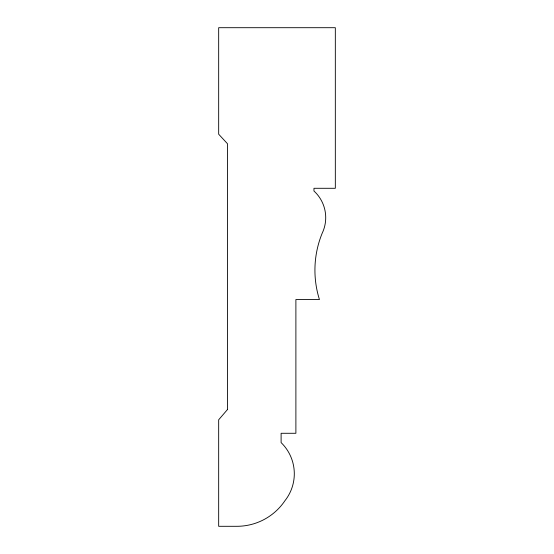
<?xml version="1.0" encoding="UTF-8"?>
<svg xmlns="http://www.w3.org/2000/svg" width="554" height="554" viewBox="0 0 554 554"><rect width="100%" height="100%" fill="white"/><g stroke="black" fill="none" stroke-linecap="round" stroke-linejoin="round"><path stroke-width="0.83" d="M227.479 409.531L218.671 419.794L218.671 526.3L236.717 526.3A57.893 57.893 0 0 0 284.943 500.698A43.406 43.406 0 0 0 281.107 442.598L281.107 433.283L295.891 433.283L295.891 299.548L319.443 299.548A97.712 97.712 0 0 1 322.186 233.234A36.093 36.093 0 0 0 313.966 191.026L313.966 188.291L335.329 188.291L335.329 27.7L218.671 27.7L218.671 134.207L227.479 143.735L227.479 409.531"/></g></svg>
